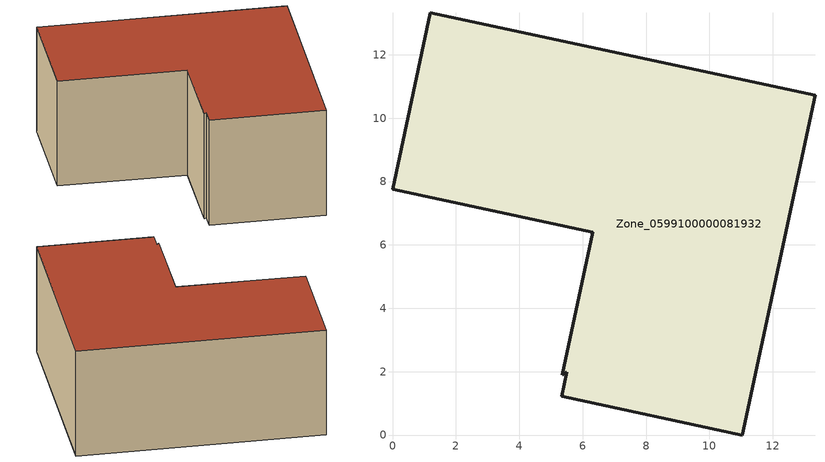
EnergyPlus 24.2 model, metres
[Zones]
Zone_0599100000081932
 floor ground (C_G): 6.32,6.4 0,7.76 1.19,13.32 13.33,10.72 11.03,0 5.34,1.22 5.5,1.98 5.36,1.91 z0.02
 wall outside (C_F): 13.33,10.72 1.19,13.32 0,7.76 6.32,6.4 5.36,1.91 5.5,1.98 5.34,1.22 11.03,0 13.33,10.72 z0.02:5.82
 roof outside (C_R): 5.36,1.91 5.5,1.98 5.34,1.22 11.03,0 13.33,10.72 1.19,13.32 0,7.76 6.32,6.4 z5.82
[BUILDING]
Pand.0599100000081932: North Axis=0; Terrain=City; Loads Convergence Tolerance Value=0.04; Temperature Convergence Tolerance Value=0.4; Solar Distribution=FullExterior; Maximum Number of Warmup Days=25; Minimum Number of Warmup Days=1
[Site:Location]
Rotterdam.The.Hague.AP_ZH_NLD Design_Conditions: Latitude=51.96; Longitude=4.45; Time Zone=1; Elevation=-4.5
[SITE:GROUNDTEMPERATURE:BUILDINGSURFACE]
18, 18, 18, 18, 18, 18, 18, 18, 18, 18, 18, 18
[MATERIAL] Thermal Absorptance=0.9; Solar Absorptance=0.7; Visible Absorptance=0.7
Name | Roughness | Thickness | Conductivity | Density | Specific Heat
G.TI.1975-1991 | MediumSmooth | 0.15 | 0.288461 | 540 | 1210
F.TI.1975-1991 | Rough | 0.3 | 0.230769 | 1920 | 840
R.TI.1975-1991 | MediumRough | 0.2 | 0.153846 | 1500 | 1000
[CONSTRUCTION]
C_G: G.TI.1975-1991
C_F: F.TI.1975-1991
C_R: R.TI.1975-1991
[ZONE]
Zone_0599100000081932: Type=1; Multiplier=1; Ceiling Height=Autocalculate; Volume=Autocalculate; Floor Area=autocalculate; Part of Total Floor Area=Yes
[ZONEINFILTRATION:DESIGNFLOWRATE]
Infil_Zone_0599100000081932: Zone or ZoneList or Space or SpaceList=Zone_0599100000081932; Schedule=AlwaysOn; Design Flow Rate Calculation Method=Flow/Area; Flow Rate per Floor Area=0.003; Constant Term Coefficient=1; Temperature Term Coefficient=0; Velocity Term Coefficient=0; Velocity Squared Term Coefficient=0
[HVACTEMPLATE:ZONE:IDEALLOADSAIRSYSTEM]
Zone_0599100000081932: Maximum Heating Supply Air Temperature=50; Minimum Cooling Supply Air Temperature=13; Maximum Heating Supply Air Humidity Ratio=0.0156; Minimum Cooling Supply Air Humidity Ratio=0.0077; Heating Limit=NoLimit; Cooling Limit=NoLimit; Dehumidification Control Type=ConstantSensibleHeatRatio; Cooling Sensible Heat Ratio=0.7; Dehumidification Setpoint=60; Humidification Control Type=None; Humidification Setpoint=30; Outdoor Air Method=None; Outdoor Air Flow Rate per Person=0.00944; Outdoor Air Flow Rate per Zone Floor Area=0; Outdoor Air Flow Rate per Zone=0; Demand Controlled Ventilation Type=None; Outdoor Air Economizer Type=NoEconomizer; Heat Recovery Type=None; Sensible Heat Recovery Effectiveness=0.7; Latent Heat Recovery Effectiveness=0.65
[ZONECONTROL:THERMOSTAT]
ThermostatControl_Zone_0599100000081932: Zone or ZoneList=Zone_0599100000081932; Control Type Schedule=DualSetpointControlType; Control 1=Thermostat_Zone_0599100000081932; Temperature Difference Between Cutout And Setpoint=0
[THERMOSTATSETPOINT:DUALSETPOINT]
Thermostat_Zone_0599100000081932: Heating Setpoint Temperature Schedule=HeatingSetpoint_Zone_0599100000081932; Cooling Setpoint Temperature Schedule=CoolingSetpoint_Zone_0599100000081932
[SCHEDULE:COMPACT]
HeatingSetpoint_Zone_0599100000081932: Through: 12/31, For: AllDays, Until: 24:00, 21
CoolingSetpoint_Zone_0599100000081932: Through: 12/31, For: AllDays, Until: 24:00, 24
DualSetpointControlType: Through: 12/31, For: AllDays, Until: 24:00, 4
AlwaysOn: Through: 12/31, For: AllDays, Until: 24:00, 1
